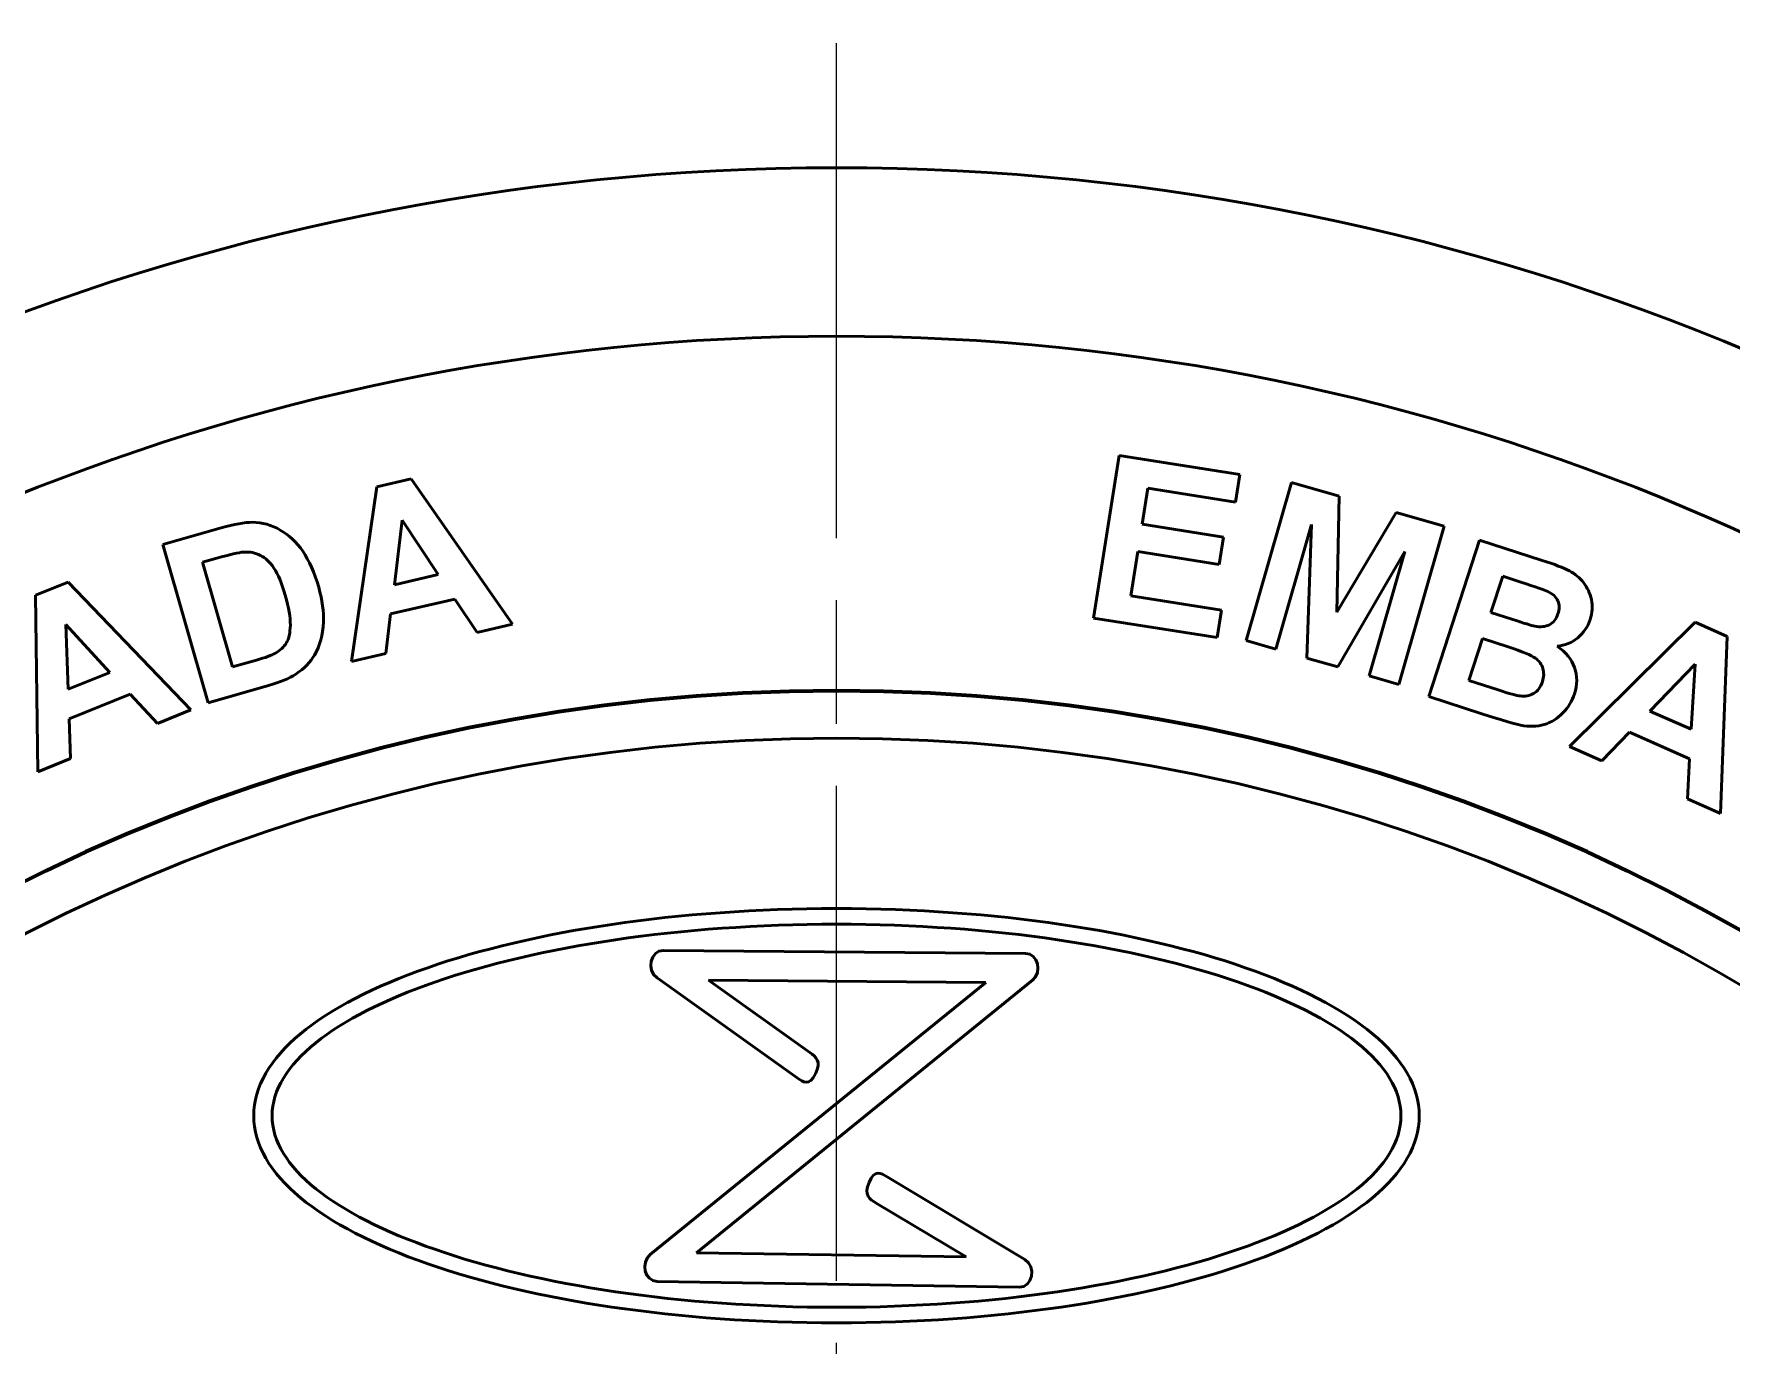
# Model space of a CAD drawing. Extents: x 0 to 616, y 0 to 436.
# Drawn here: x 484.6 to 546.3, y 335.4 to 383 of the extents above; entities that cross this region are included whole.
import ezdxf

# ---------------------------------------------------------------- set-up
doc = ezdxf.new("R2010")
doc.units = 0
doc.header["$LTSCALE"] = 1.5
doc.linetypes.add('AM_ISO08W050', pattern=[18, 12, -1.5, 3, -1.5])
doc.layers.add('AM_0', color=7, linetype='CONTINUOUS', lineweight=50)
doc.layers.add('AM_7', color=4, linetype='AM_ISO08W050', lineweight=25)

msp = doc.modelspace()

# ---------------------------------------------------------------- linework, layer by layer
at = {"layer": 'AM_0'}
for radius in [85.3, 79.175]:
    msp.add_circle((513.762, 292.885), radius, dxfattribs=at)
msp.add_ellipse((513.762, 292.885), major_axis=(-64.566, 0), ratio=0.999987, start_param=1.570796326844421, end_param=7.853981634024008, dxfattribs=at)
at = {"layer": 'AM_0', "color": 7}
for points in [[(523.103, 361.815), (523.103, 361.815), (524.039, 367.722), (524.039, 367.722)], [(524.039, 367.722), (524.039, 367.722), (528.418, 367.029), (528.418, 367.029)], [(528.418, 367.029), (528.418, 367.029), (528.26, 366.029), (528.26, 366.029)], [(525.073, 366.533), (525.073, 366.533), (524.865, 365.224), (524.865, 365.224)], [(528.26, 366.029), (528.26, 366.029), (525.073, 366.533), (525.073, 366.533)], [(528.644, 360.995), (528.644, 360.995), (530.292, 366.744), (530.292, 366.744)], [(530.292, 366.744), (530.292, 366.744), (532.03, 366.246), (532.03, 366.246)], [(532.03, 366.246), (532.03, 366.246), (531.948, 362.025), (531.948, 362.025)], [(491.407, 365.092), (491.885, 365.229), (492.26, 365.298), (492.532, 365.296)], [(492.532, 365.296), (492.898, 365.294), (493.238, 365.2), (493.55, 365.014)], [(524.865, 365.224), (524.865, 365.224), (527.831, 364.754), (527.831, 364.754)], [(531.019, 365.212), (531.019, 365.212), (529.721, 360.686), (529.721, 360.686)], [(530.859, 360.36), (530.859, 360.36), (531.019, 365.212), (531.019, 365.212)], [(531.948, 362.025), (531.948, 362.025), (534.103, 365.651), (534.103, 365.651)], [(534.103, 365.651), (534.103, 365.651), (535.845, 365.152), (535.845, 365.152)], [(535.845, 365.152), (535.845, 365.152), (534.196, 359.403), (534.196, 359.403)], [(489.285, 364.484), (489.285, 364.484), (491.407, 365.092), (491.407, 365.092)], [(490.934, 358.735), (490.934, 358.735), (489.285, 364.484), (489.285, 364.484)], [(493.55, 365.014), (493.864, 364.83), (494.136, 364.572), (494.367, 364.242)], [(527.831, 364.754), (527.831, 364.754), (527.673, 363.76), (527.673, 363.76)], [(535.282, 358.964), (535.282, 358.964), (537.13, 364.652), (537.13, 364.652)], [(537.13, 364.652), (537.13, 364.652), (539.404, 363.913), (539.404, 363.913)], [(491.246, 363.993), (491.246, 363.993), (490.725, 363.843), (490.725, 363.843)], [(492.215, 364.211), (492.042, 364.202), (491.72, 364.129), (491.246, 363.993)], [(492.83, 364.095), (492.65, 364.188), (492.445, 364.227), (492.215, 364.211)], [(493.319, 363.633), (493.172, 363.848), (493.009, 364.003), (492.83, 364.095)], [(494.367, 364.242), (494.597, 363.909), (494.79, 363.475), (494.945, 362.936)], [(524.708, 364.23), (524.708, 364.23), (524.453, 362.622), (524.453, 362.622)], [(527.673, 363.76), (527.673, 363.76), (524.708, 364.23), (524.708, 364.23)], [(534.417, 364.237), (534.417, 364.237), (531.977, 360.039), (531.977, 360.039)], [(533.119, 359.712), (533.119, 359.712), (534.417, 364.237), (534.417, 364.237)], [(539.404, 363.913), (539.855, 363.767), (540.185, 363.639), (540.394, 363.529)], [(490.725, 363.843), (490.725, 363.843), (491.817, 360.037), (491.817, 360.037)], [(493.73, 362.644), (493.603, 363.088), (493.465, 363.417), (493.319, 363.633)], [(537.972, 363.332), (537.972, 363.332), (537.545, 362.017), (537.545, 362.017)], [(538.632, 363.118), (538.632, 363.118), (537.972, 363.332), (537.972, 363.332)], [(540.394, 363.529), (540.603, 363.42), (540.775, 363.278), (540.911, 363.102)], [(484.656, 362.646), (484.656, 362.646), (485.84, 363.125), (485.84, 363.125)], [(484.737, 356.228), (484.737, 356.228), (484.656, 362.646), (484.656, 362.646)], [(485.84, 363.125), (485.84, 363.125), (490.302, 358.477), (490.302, 358.477)], [(493.915, 361.557), (493.919, 361.836), (493.858, 362.199), (493.73, 362.644)], [(494.945, 362.936), (495.08, 362.463), (495.138, 362.038), (495.119, 361.661)], [(539.607, 362.779), (539.497, 362.829), (539.172, 362.942), (538.632, 363.118)], [(539.975, 362.439), (539.913, 362.581), (539.79, 362.694), (539.607, 362.779)], [(540.911, 363.102), (541.047, 362.926), (541.14, 362.721), (541.192, 362.485)], [(524.453, 362.622), (524.453, 362.622), (527.753, 362.099), (527.753, 362.099)], [(527.753, 362.099), (527.753, 362.099), (527.595, 361.103), (527.595, 361.103)], [(537.545, 362.017), (537.545, 362.017), (538.297, 361.772), (538.297, 361.772)], [(539.98, 361.963), (540.038, 362.139), (540.036, 362.298), (539.975, 362.439)], [(541.192, 362.485), (541.245, 362.249), (541.231, 362.008), (541.151, 361.763)], [(487.353, 359.837), (487.353, 359.837), (485.758, 361.587), (485.758, 361.587)], [(485.758, 361.587), (485.758, 361.587), (485.84, 359.226), (485.84, 359.226)], [(493.77, 360.914), (493.862, 361.062), (493.909, 361.277), (493.915, 361.557)], [(495.119, 361.661), (495.095, 361.203), (494.988, 360.805), (494.794, 360.47)], [(527.595, 361.103), (527.595, 361.103), (523.103, 361.815), (523.103, 361.815)], [(538.297, 361.772), (538.745, 361.627), (539.025, 361.543), (539.138, 361.521)], [(539.138, 361.521), (539.342, 361.48), (539.518, 361.497), (539.667, 361.573)], [(539.667, 361.573), (539.817, 361.649), (539.92, 361.779), (539.98, 361.963)], [(540.401, 357.148), (540.401, 357.148), (544.961, 361.664), (544.961, 361.664)], [(541.151, 361.763), (541.064, 361.497), (540.913, 361.275), (540.698, 361.099)], [(544.961, 361.664), (544.961, 361.664), (546.128, 361.144), (546.128, 361.144)], [(493.37, 360.541), (493.544, 360.642), (493.678, 360.766), (493.77, 360.914)], [(529.721, 360.686), (529.721, 360.686), (528.644, 360.995), (528.644, 360.995)], [(537.237, 361.07), (537.237, 361.07), (536.743, 359.549), (536.743, 359.549)], [(538.165, 360.769), (538.165, 360.769), (537.237, 361.07), (537.237, 361.07)], [(540.698, 361.099), (540.481, 360.923), (540.233, 360.82), (539.951, 360.788)], [(539.951, 360.788), (540.264, 360.575), (540.476, 360.316), (540.582, 360.013)], [(546.128, 361.144), (546.128, 361.144), (545.884, 354.706), (545.884, 354.706)], [(491.817, 360.037), (491.817, 360.037), (492.683, 360.285), (492.683, 360.285)], [(492.683, 360.285), (493.007, 360.378), (493.236, 360.462), (493.37, 360.541)], [(494.794, 360.47), (494.65, 360.216), (494.422, 359.985), (494.111, 359.777)], [(531.977, 360.039), (531.977, 360.039), (530.859, 360.36), (530.859, 360.36)], [(539.157, 360.357), (539.018, 360.462), (538.686, 360.599), (538.165, 360.769)], [(539.431, 359.979), (539.386, 360.126), (539.295, 360.252), (539.157, 360.357)], [(485.84, 359.226), (485.84, 359.226), (487.353, 359.837), (487.353, 359.837)], [(494.111, 359.777), (493.878, 359.622), (493.547, 359.484), (493.117, 359.361)], [(534.196, 359.403), (534.196, 359.403), (533.119, 359.712), (533.119, 359.712)], [(536.743, 359.549), (536.743, 359.549), (537.806, 359.204), (537.806, 359.204)], [(539.414, 359.504), (539.47, 359.675), (539.474, 359.833), (539.431, 359.979)], [(540.582, 360.013), (540.69, 359.709), (540.69, 359.393), (540.583, 359.064)], [(544.964, 360.135), (544.964, 360.135), (543.323, 358.436), (543.323, 358.436)], [(544.814, 357.772), (544.814, 357.772), (544.964, 360.135), (544.964, 360.135)], [(488.09, 359.049), (488.09, 359.049), (485.873, 358.153), (485.873, 358.153)], [(489.083, 357.984), (489.083, 357.984), (488.09, 359.049), (488.09, 359.049)], [(493.117, 359.361), (493.117, 359.361), (490.934, 358.735), (490.934, 358.735)], [(537.218, 358.335), (537.218, 358.335), (535.282, 358.964), (535.282, 358.964)], [(537.806, 359.204), (538.22, 359.07), (538.486, 358.995), (538.605, 358.983)], [(538.605, 358.983), (538.786, 358.957), (538.95, 358.989), (539.095, 359.074)], [(539.095, 359.074), (539.242, 359.159), (539.349, 359.303), (539.414, 359.504)], [(540.583, 359.064), (540.499, 358.806), (540.358, 358.574), (540.158, 358.368)], [(490.302, 358.477), (490.302, 358.477), (489.083, 357.984), (489.083, 357.984)], [(538.616, 357.923), (538.419, 357.965), (537.953, 358.102), (537.218, 358.335)], [(543.323, 358.436), (543.323, 358.436), (544.814, 357.772), (544.814, 357.772)], [(485.873, 358.153), (485.873, 358.153), (485.925, 356.708), (485.925, 356.708)], [(541.571, 356.626), (541.571, 356.626), (540.401, 357.148), (540.401, 357.148)], [(542.574, 357.668), (542.574, 357.668), (541.571, 356.626), (541.571, 356.626)], [(544.758, 356.695), (544.758, 356.695), (542.574, 357.668), (542.574, 357.668)], [(485.925, 356.708), (485.925, 356.708), (484.737, 356.228), (484.737, 356.228)], [(544.683, 355.241), (544.683, 355.241), (544.758, 356.695), (544.758, 356.695)], [(545.884, 354.706), (545.884, 354.706), (544.683, 355.241), (544.683, 355.241)], [(498.91, 349.106), (502.724, 350.432), (507.979, 351.254), (513.762, 351.254)], [(513.762, 351.254), (519.546, 351.254), (524.801, 350.432), (528.615, 349.106)], [(513.762, 350.684), (508.066, 350.684), (502.899, 349.879), (499.161, 348.579)], [(528.364, 348.579), (524.626, 349.879), (519.459, 350.684), (513.762, 350.684)], [(507.24, 348.736), (506.844, 349.018), (507.005, 349.734), (507.471, 349.73)], [(507.471, 349.73), (507.471, 349.73), (520.63, 349.625), (520.63, 349.625)], [(520.63, 349.625), (521.081, 349.621), (521.248, 348.945), (520.881, 348.647)], [(506.995, 338.676), (506.995, 338.676), (519.186, 348.567), (519.186, 348.567)], [(512.335, 345.1), (512.335, 345.1), (507.24, 348.736), (507.24, 348.736)], [(520.881, 348.647), (520.881, 348.647), (508.676, 338.745), (508.676, 338.745)], [(519.186, 348.567), (519.186, 348.567), (509.11, 348.648), (509.11, 348.648)], [(509.11, 348.648), (509.11, 348.648), (512.794, 346.019), (512.794, 346.019)], [(512.794, 346.019), (513.011, 345.863), (513.228, 345.708), (512.999, 345.249)], [(512.999, 345.249), (512.77, 344.789), (512.552, 344.944), (512.335, 345.1)], [(514.943, 341.301), (515.142, 341.777), (515.371, 341.64), (515.6, 341.503)], [(515.201, 340.55), (514.972, 340.688), (514.743, 340.825), (514.943, 341.301)], [(515.6, 341.503), (515.6, 341.503), (520.607, 338.499), (520.607, 338.499)], [(518.471, 338.588), (518.471, 338.588), (515.201, 340.55), (515.201, 340.55)], [(507.242, 337.699), (506.793, 337.706), (506.629, 338.379), (506.995, 338.676)], [(508.676, 338.745), (508.676, 338.745), (518.471, 338.588), (518.471, 338.588)], [(520.607, 338.499), (521.034, 338.243), (520.883, 337.48), (520.402, 337.488)], [(520.402, 337.488), (520.402, 337.488), (507.242, 337.699), (507.242, 337.699)]]:
    msp.add_open_spline(points, degree=3, dxfattribs=at)
at = {"layer": 'AM_0'}
for points in [[(496.136, 360.239), (496.136, 360.239), (497.061, 366.591), (497.061, 366.591)], [(497.061, 366.591), (497.061, 366.591), (498.305, 366.878), (498.305, 366.878)], [(498.305, 366.878), (498.305, 366.878), (501.985, 361.589), (501.985, 361.589)], [(497.983, 365.372), (497.983, 365.372), (497.695, 363.027), (497.695, 363.027)], [(499.285, 363.394), (499.285, 363.394), (497.983, 365.372), (497.983, 365.372)], [(497.695, 363.027), (497.695, 363.027), (499.285, 363.394), (499.285, 363.394)], [(499.889, 362.5), (499.889, 362.5), (497.559, 361.963), (497.559, 361.963)], [(500.704, 361.293), (500.704, 361.293), (499.889, 362.5), (499.889, 362.5)], [(497.559, 361.963), (497.559, 361.963), (497.385, 360.527), (497.385, 360.527)], [(501.985, 361.589), (501.985, 361.589), (500.704, 361.293), (500.704, 361.293)], [(497.385, 360.527), (497.385, 360.527), (496.136, 360.239), (496.136, 360.239)]]:
    msp.add_open_spline(points, degree=3, dxfattribs=at)
at = {"layer": 'AM_0', "color": 7, "lineweight": 70}
msp.add_open_spline([(513.762, 359.167), (550.364, 359.167), (580.046, 329.485), (580.046, 292.885), (580.046, 292.885), (580.046, 256.284), (550.364, 226.602), (513.762, 226.602), (513.762, 226.602), (477.161, 226.602), (447.479, 256.284), (447.479, 292.885), (447.479, 292.885), (447.479, 329.485), (477.161, 359.167), (513.762, 359.167)], degree=3, knots=[0, 0, 0, 0, 0.25, 0.25, 0.25, 0.25, 0.5, 0.5, 0.5, 0.5, 0.75, 0.75, 0.75, 0.75, 1, 1, 1, 1], dxfattribs=at)
at = {"layer": 'AM_0', "color": 7}
for points, knots in [([(540.158, 358.368), (539.958, 358.164), (539.73, 358.021), (539.475, 357.943), (539.475, 357.943), (539.22, 357.865), (538.933, 357.858), (538.616, 357.923)], [0.6666667, 0.6666667, 0.6666667, 0.6666667, 0.7333333, 0.7333333, 0.7333333, 0.7333333, 0.8, 0.8, 0.8, 0.8]), ([(498.91, 338.339), (495.006, 339.697), (492.585, 341.6), (492.585, 343.723), (492.585, 343.723), (492.585, 345.846), (495.006, 347.749), (498.91, 349.106)], [0.625, 0.625, 0.625, 0.625, 0.75, 0.75, 0.75, 0.75, 0.875, 0.875, 0.875, 0.875]), ([(528.615, 349.106), (532.519, 347.749), (534.94, 345.846), (534.94, 343.723), (534.94, 343.723), (534.94, 341.6), (532.519, 339.697), (528.615, 338.339)], [0.125, 0.125, 0.125, 0.125, 0.25, 0.25, 0.25, 0.25, 0.375, 0.375, 0.375, 0.375]), ([(499.161, 348.579), (495.514, 347.311), (493.253, 345.591), (493.253, 343.723), (493.253, 343.723), (493.253, 341.855), (495.514, 340.135), (499.161, 338.867)], [0.125, 0.125, 0.125, 0.125, 0.25, 0.25, 0.25, 0.25, 0.375, 0.375, 0.375, 0.375]), ([(528.364, 338.867), (532.011, 340.135), (534.272, 341.855), (534.272, 343.723), (534.272, 343.723), (534.272, 345.591), (532.011, 347.311), (528.364, 348.579)], [0.625, 0.625, 0.625, 0.625, 0.75, 0.75, 0.75, 0.75, 0.875, 0.875, 0.875, 0.875]), ([(499.161, 338.867), (502.899, 337.567), (508.066, 336.761), (513.762, 336.761), (513.762, 336.761), (519.459, 336.761), (524.626, 337.567), (528.364, 338.867)], [0.375, 0.375, 0.375, 0.375, 0.5, 0.5, 0.5, 0.5, 0.625, 0.625, 0.625, 0.625]), ([(528.615, 338.339), (524.801, 337.014), (519.546, 336.192), (513.762, 336.192), (513.762, 336.192), (507.979, 336.192), (502.724, 337.014), (498.91, 338.339)], [0.375, 0.375, 0.375, 0.375, 0.5, 0.5, 0.5, 0.5, 0.625, 0.625, 0.625, 0.625])]:
    msp.add_open_spline(points, degree=3, knots=knots, dxfattribs=at)
at = {"layer": 'AM_7'}
msp.add_line((513.762, 202.72), (513.762, 383.05), dxfattribs=at)

doc.saveas('drawing.dxf')
